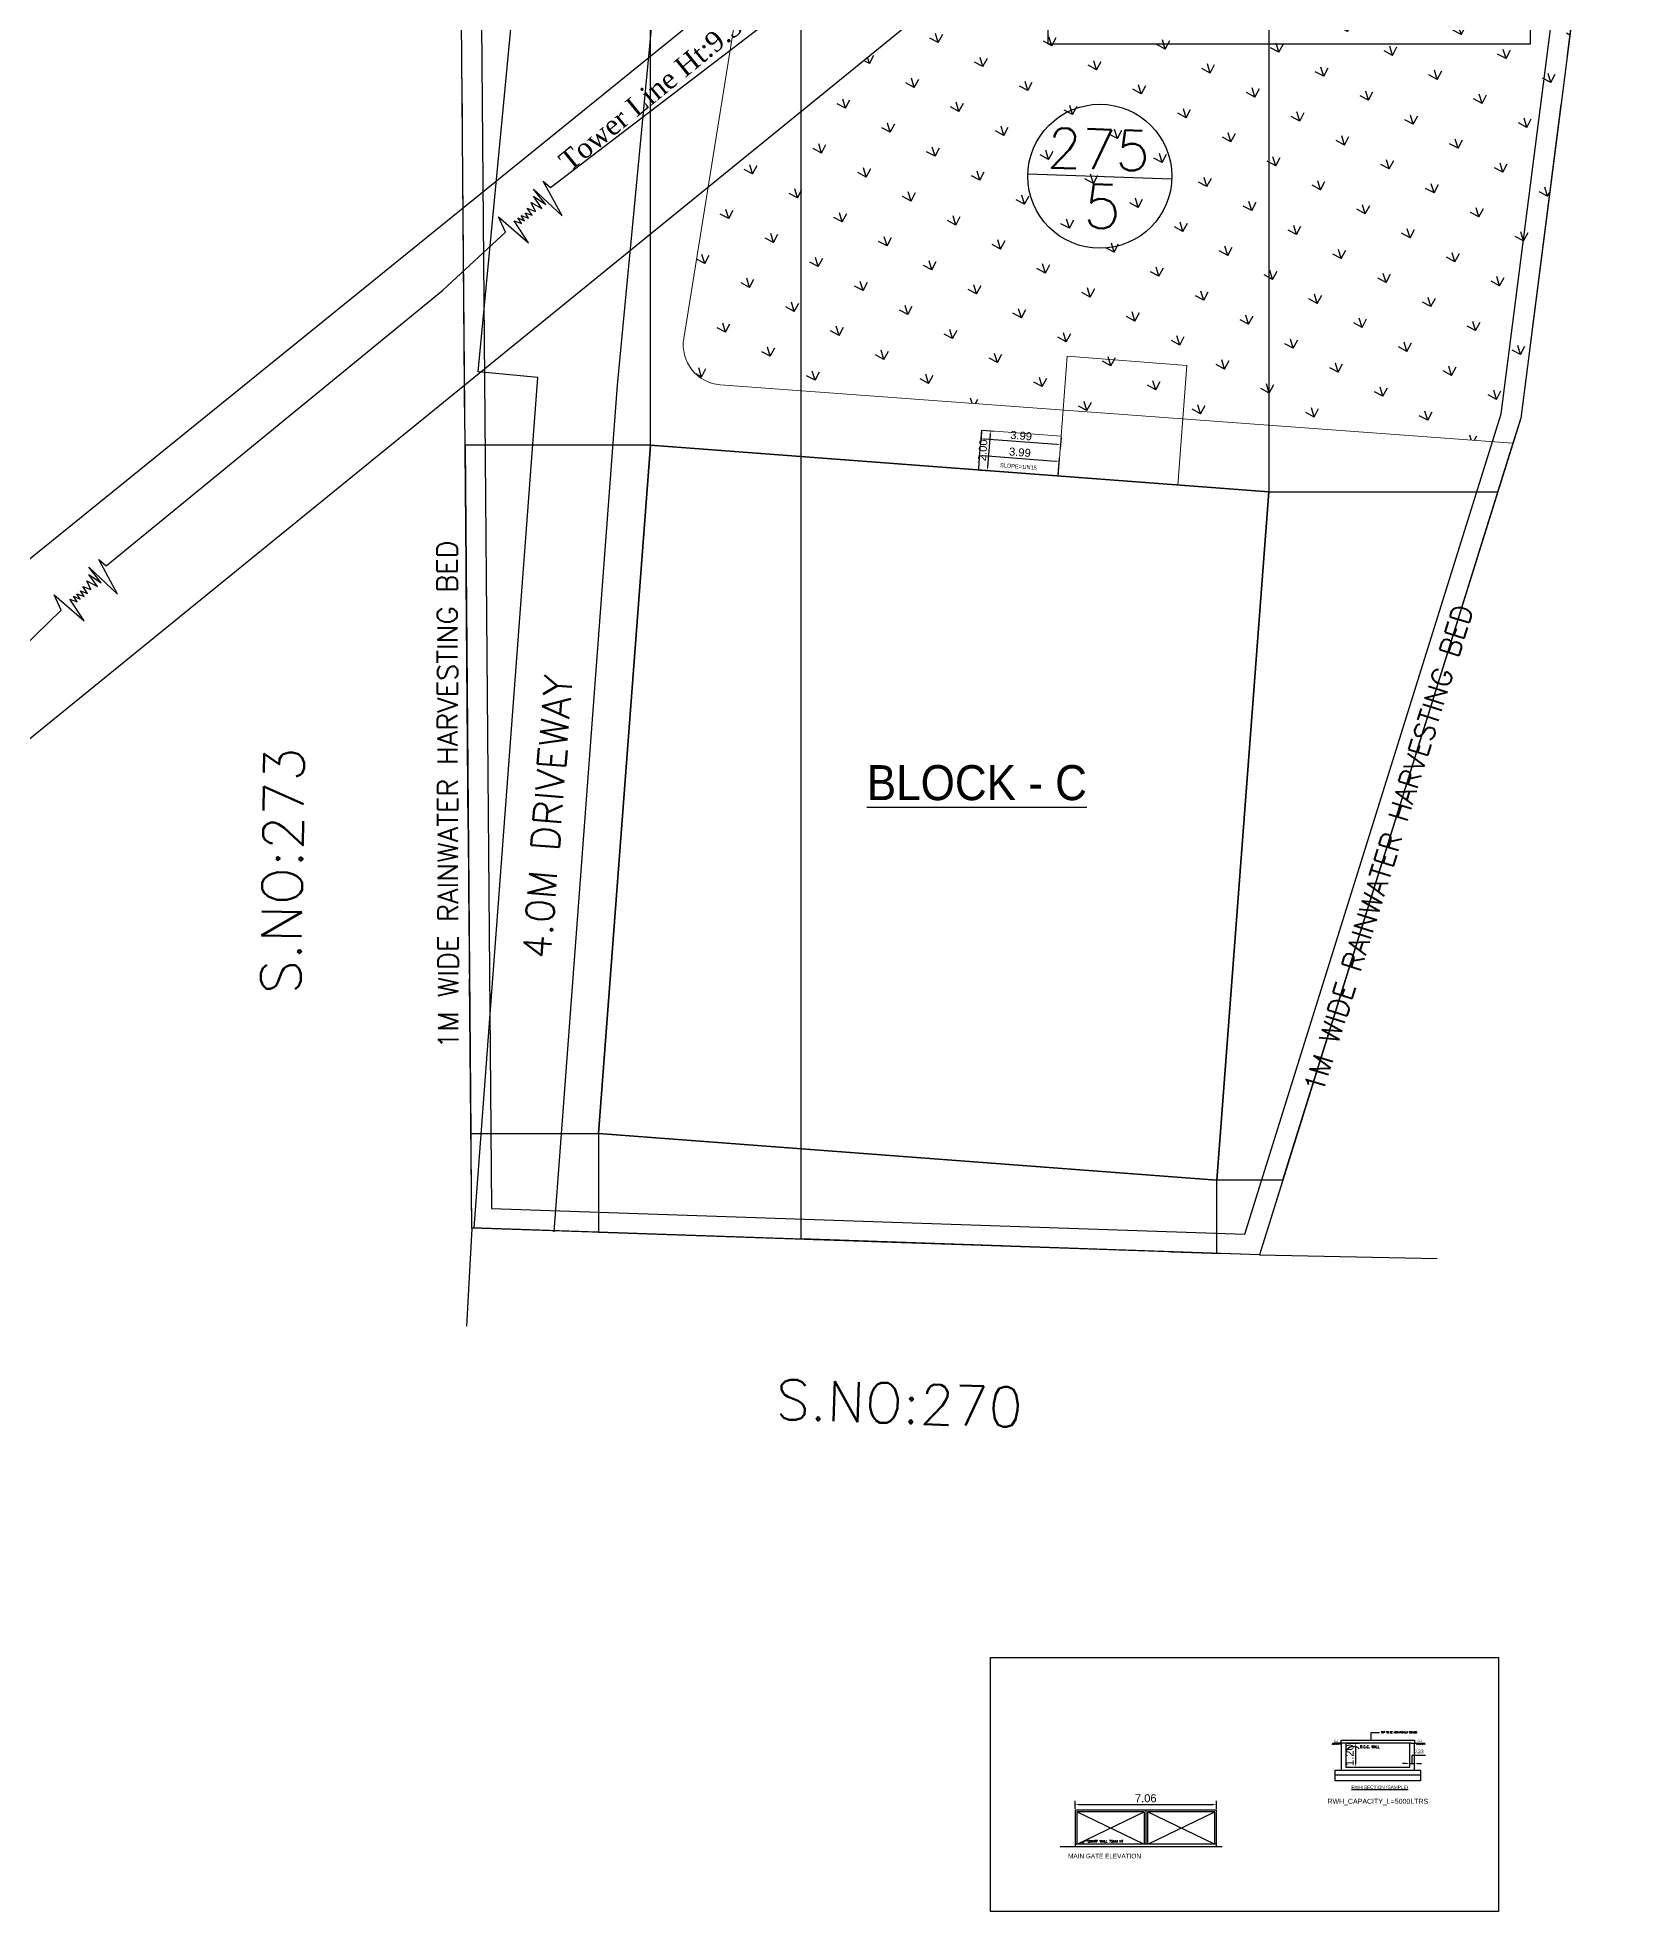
# Model space of a CAD drawing. Header units: metres. Extents: x 6804 to 7881, y 412 to 705.
# Drawn here: x 6942.7 to 7022.8, y 416.4 to 510.1 of the extents above; entities that cross this region are included whole.
import ezdxf

# ---------------------------------------------------------------- set-up
doc = ezdxf.new("R2010")
doc.units = ezdxf.units.M
doc.header["$LTSCALE"] = 5
doc.header["$PDSIZE"] = -1
for name, pattern in [('CENTER', [2, 1.25, -0.25, 0.25, -0.25]), ('CONTINOUS', [0]), ('HIDDEN', [0.375, 0.25, -0.125]), ('PHANTOM2', [1.25, 0.625, -0.125, 0.125, -0.125, 0.125, -0.125])]:
    doc.linetypes.add(name, pattern=pattern)
doc.layers.get('0').update_dxf_attribs({"color": 8, "linetype": 'CONTINUOUS'})
doc.layers.get('DEFPOINTS').update_dxf_attribs({"color": 8, "linetype": 'CONTINUOUS'})
for name, color, linetype in [('BLK_1_LVL_0_SIDE_SETBACK2', 102, 'CONTINUOUS'), ('BLK_2_LVL_0_SIDE_SETBACK2', 102, 'CONTINUOUS'), ('BLK_3_FLR_0_EXIT_WIDTH_DOOR', 2, 'CONTINUOUS'), ('BLK_3_LVL_0_BLDG_FOOT_PRINT', 1, 'CONTINUOUS'), ('BLK_3_LVL_0_FRONT_SETBACK', 2, 'CONTINUOUS'), ('BLK_3_LVL_0_REAR_SETBACK', 11, 'CONTINUOUS'), ('BLK_3_LVL_0_SIDE_SETBACK1', 171, 'CONTINUOUS'), ('BLK_3_LVL_0_SIDE_SETBACK2', 102, 'CONTINUOUS'), ('DIM', 8, 'CONTINUOUS'), ('DISTANCE_BLK', 238, 'CONTINUOUS'), ('FMB', 8, 'CONTINUOUS'), ('FURN', 8, 'CONTINUOUS'), ('G Line', 8, 'CONTINUOUS'), ('HATCH', 8, 'CONTINUOUS'), ('MAIN_GATE', 57, 'CONTINUOUS'), ('PLOT_BOUNDARY', 70, 'CONTINUOUS'), ('RWH', 130, 'CONTINUOUS'), ('S.NO', 6, 'CONTINUOUS'), ('TE', 7, 'CONTINUOUS'), ('TEXT', 7, 'CONTINUOUS'), ('TOWER LINE', 170, 'CONTINUOUS'), ('WAL', 1, 'CONTINUOUS'), ('WALL', 3, 'CONTINUOUS')]:
    doc.layers.add(name, color=color, linetype=linetype)
for name, color, linetype, lineweight in [('BLK_3_DA_RAMP_1', 1, 'CONTINUOUS', 0), ('BLK_3_INTERNAL_VEHICULAR_ACCESS', 161, 'CONTINUOUS', 0), ('Boundry mesurement', 8, 'CONTINUOUS', 15), ('Dimension', 8, 'CONTINUOUS', 9), ('OSR_PLAN', 7, 'CONTINUOUS', 0)]:
    doc.layers.add(name, color=color, linetype=linetype, lineweight=lineweight)
doc.styles.add('1', font='arial.ttf')
doc.styles.add('na1', font='arial.ttf', dxfattribs={"width": 0.9})
doc.styles.add('ROMANTICITALIC', font='romantic.ttf')
doc.styles.add('RS', font='romans.shx')
doc.styles.get("Standard").update_dxf_attribs({"font": 'arial.ttf'})
doc.styles.add('T', font='ROMI____.pfb', dxfattribs={"width": 1.2, "height": 24})
doc.styles.add('T1', font='ROMANS.shx', dxfattribs={"width": 0.96, "height": 4})
doc.styles.add('UATEXT', font='GOTHIC.TTF')
doc.dimstyles.get("Standard").update_dxf_attribs({"dimtxt": 0.4, "dimasz": 0.18, "dimexe": 0.18, "dimexo": 0.0625, "dimgap": 0.1, "dimtad": 1, "dimtoh": 1, "dimzin": 0, "dimdsep": 46, "dimtxsty": '1', "dimcen": 0.09, "dimadec": 0, "dimazin": 0, "dimtfac": 1, "dimtofl": 0, "dimtmove": 2, "dimatfit": 3, "dimfxl": 0, "dimtolj": 1, "dimtzin": 0, "dimarcsym": 0})

# ---------------------------------------------------------------- blocks, each defined once
blk = doc.blocks.new('ARROW2')
at = {"layer": 'FURN'}
for points in [[(0, 0, 0, 1.41, 0), (-4, 4, 1.41, 1.41, 0)], [(0, 0, 0, 1.41, 0), (4, 4, 1.41, 1.41, 0)]]:
    blk.add_lwpolyline(points, format="xyseb", dxfattribs=at)
blk = doc.blocks.new('*D56')
at = {"layer": 'DEFPOINTS', "color": 0}
for p in [(7011.274, 423.625), (7011.502, 423.806), (7011.502, 423.625)]:
    blk.add_point(p, dxfattribs=at)
at = {"layer": 'Dimension', "color": 0, "lineweight": -2}
for p, q in [((7011.094, 423.806), (7010.914, 423.806)), ((7011.274, 423.688), (7011.274, 423.986)), ((7011.274, 423.806), (7011.502, 423.806)), ((7011.388, 423.806), (7011.388, 424.22)), ((7011.388, 424.22), (7012.056, 424.22)), ((7011.502, 423.688), (7011.502, 423.986)), ((7011.682, 423.806), (7011.862, 423.806))]:
    blk.add_line(p, q, dxfattribs=at)
at = {"layer": 'Dimension', "color": 0}
for points in [[(7011.094, 423.836), (7011.094, 423.776), (7011.274, 423.806)], [(7011.682, 423.836), (7011.682, 423.776), (7011.502, 423.806)]]:
    blk.add_solid(points, dxfattribs=at)
at = {"layer": 'Dimension', "color": 0, "insert": (7011.722, 424.412), "char_height": 0.18, "attachment_point": 5, "style": '1'}
blk.add_mtext('\\A1;0.23', dxfattribs=at)
blk = doc.blocks.new('*D57')
at = {"layer": 'DEFPOINTS', "color": 0}
for p in [(7008.078, 424.825), (7008.57, 424.825), (7008.078, 423.625)]:
    blk.add_point(p, dxfattribs=at)
at = {"layer": 'Dimension', "color": 0, "lineweight": -2}
for p, q in [((7008.14, 424.825), (7008.75, 424.825)), ((7008.57, 423.805), (7008.57, 424.645)), ((7008.14, 423.625), (7008.75, 423.625))]:
    blk.add_line(p, q, dxfattribs=at)
at = {"layer": 'Dimension', "color": 0}
for points in [[(7008.54, 424.645), (7008.6, 424.645), (7008.57, 424.825)], [(7008.54, 423.805), (7008.6, 423.805), (7008.57, 423.625)]]:
    blk.add_solid(points, dxfattribs=at)
at = {"layer": 'Dimension', "color": 0, "insert": (7008.266, 424.225), "char_height": 0.4, "attachment_point": 5, "rotation": 90, "style": '1'}
blk.add_mtext('\\A1;1.20', dxfattribs=at)
blk = doc.blocks.new('*D58')
at = {"layer": 'DEFPOINTS', "color": 0}
for p in [(6994.545, 421.474), (7001.605, 421.763), (7001.605, 421.474)]:
    blk.add_point(p, dxfattribs=at)
at = {"layer": 'Dimension', "color": 0, "lineweight": -2}
for p, q in [((6994.545, 421.536), (6994.545, 421.943)), ((6994.725, 421.763), (7001.425, 421.763)), ((7001.605, 421.536), (7001.605, 421.943))]:
    blk.add_line(p, q, dxfattribs=at)
at = {"layer": 'Dimension', "color": 0}
for points in [[(6994.725, 421.793), (6994.725, 421.733), (6994.545, 421.763)], [(7001.425, 421.793), (7001.425, 421.733), (7001.605, 421.763)]]:
    blk.add_solid(points, dxfattribs=at)
at = {"layer": 'Dimension', "color": 0, "insert": (6998.075, 422.068), "char_height": 0.4, "attachment_point": 5, "style": '1'}
blk.add_mtext('\\A1;7.06', dxfattribs=at)
blk = doc.blocks.new('*D179')
at = {"layer": 'BLK_3_DA_RAMP_1', "color": 0, "lineweight": -2}
for p, q in [((6989.931, 490.443), (6990.486, 490.402)), ((6990.293, 490.236), (6990.169, 488.6)), ((6989.78, 488.449), (6990.335, 488.407))]:
    blk.add_line(p, q, dxfattribs=at)
at = {"layer": 'BLK_3_DA_RAMP_1', "color": 0}
for points in [[(6990.263, 490.238), (6990.322, 490.233), (6990.306, 490.415)], [(6990.139, 488.603), (6990.199, 488.598), (6990.155, 488.421)]]:
    blk.add_solid(points, dxfattribs=at)
at = {"layer": 'DEFPOINTS', "color": 0}
for p in [(6989.869, 490.448), (6989.718, 488.454), (6990.155, 488.421)]:
    blk.add_point(p, dxfattribs=at)
at = {"layer": 'BLK_3_DA_RAMP_1', "color": 0, "insert": (6989.927, 489.441), "char_height": 0.4, "attachment_point": 5, "rotation": 85.67895, "style": '1'}
blk.add_mtext('\\A1;2.00', dxfattribs=at)
blk = doc.blocks.new('*D180')
at = {"layer": 'BLK_3_DA_RAMP_1', "color": 0, "lineweight": -2}
for p, q in [((6989.864, 490.386), (6989.822, 489.835)), ((6993.632, 489.728), (6990.015, 490.001)), ((6993.839, 490.085), (6993.798, 489.535))]:
    blk.add_line(p, q, dxfattribs=at)
at = {"layer": 'BLK_3_DA_RAMP_1', "color": 0}
for points in [[(6990.018, 490.031), (6990.013, 489.971), (6989.836, 490.015)], [(6993.634, 489.758), (6993.629, 489.698), (6993.811, 489.714)]]:
    blk.add_solid(points, dxfattribs=at)
at = {"layer": 'DEFPOINTS', "color": 0}
for p in [(6989.836, 490.015), (6989.869, 490.448), (6993.844, 490.148)]:
    blk.add_point(p, dxfattribs=at)
at = {"layer": 'BLK_3_DA_RAMP_1', "color": 0, "insert": (6991.846, 490.168), "char_height": 0.4, "attachment_point": 5, "rotation": 355.67895, "style": '1'}
blk.add_mtext('\\A1;3.99', dxfattribs=at)
blk = doc.blocks.new('*D181')
at = {"layer": 'BLK_3_FLR_0_EXIT_WIDTH_DOOR', "color": 0, "linetype": 'HIDDEN', "lineweight": -2, "ltscale": 400}
for p, q in [((6989.723, 488.516), (6989.787, 489.365)), ((6993.698, 488.216), (6993.762, 489.065))]:
    blk.add_line(p, q, dxfattribs=at)
at = {"layer": 'BLK_3_FLR_0_EXIT_WIDTH_DOOR', "color": 0, "linetype": 'PHANTOM2', "lineweight": -2, "ltscale": 400}
blk.add_line((6989.953, 489.172), (6993.569, 488.899), dxfattribs=at)
at = {"layer": 'BLK_3_FLR_0_EXIT_WIDTH_DOOR', "color": 0, "ltscale": 400}
for points in [[(6989.955, 489.202), (6989.95, 489.143), (6989.773, 489.186)], [(6993.571, 488.929), (6993.567, 488.869), (6993.748, 488.886)]]:
    blk.add_solid(points, dxfattribs=at)
at = {"layer": 'DEFPOINTS', "color": 0, "ltscale": 400}
for p in [(6989.718, 488.454), (6993.693, 488.153), (6993.748, 488.886)]:
    blk.add_point(p, dxfattribs=at)
at = {"layer": 'BLK_3_FLR_0_EXIT_WIDTH_DOOR', "color": 0, "ltscale": 400, "insert": (6991.784, 489.339), "char_height": 0.4, "attachment_point": 5, "rotation": 355.67895, "style": '1'}
blk.add_mtext('\\A1;3.99', dxfattribs=at)

msp = doc.modelspace()

# ---------------------------------------------------------------- hatches: boundary and pattern name
at = {"layer": 'HATCH'}
h = msp.add_hatch(dxfattribs=at)
h.set_pattern_fill('GRASS', color=256, scale=0.1, angle=16.82659)
h.set_pattern_definition([(106.826592, (435.4425, -1916.455), (-2.2390676, 1.1992399), [0.47625, -3.11585245]), (61.82659, (435.4425, -1916.455), (-2.2390676, 1.1992399), [0.47625, -2.06375]), (151.82659, (435.4425, -1916.455), (-1.1992399, -2.2390676), [0.47625, -2.06375])])
edge = h.paths.add_edge_path()
edge.add_line((7051.717, 564.002), (6976.196, 502.605))
edge.add_line((6976.196, 502.605), (6974.977, 495.022))
edge.add_arc((6976.952, 494.704), 2, 170.87391, 265.68527)
edge.add_line((6976.802, 492.71), (7016.431, 489.8))
edge.add_line((7016.431, 489.8), (7016.819, 491.042))
edge.add_line((7016.819, 491.042), (7021.37, 526.551))
edge.add_line((7021.37, 526.551), (7034.56, 527.062))
edge.add_line((7034.56, 527.062), (7051.717, 564.002))
edge = h.paths.add_edge_path()
edge.add_line((6977.836, 512.814), (7038.973, 562.302))
edge.add_line((7038.973, 562.302), (7035.163, 561.794))
edge.add_line((7035.163, 561.794), (6984.773, 548.909))
edge.add_arc((6985.237, 547.095), 1.872, 104.34337, 173.35713)
edge.add_line((6983.377, 547.312), (6977.836, 512.814))

# ---------------------------------------------------------------- linework, layer by layer
msp.add_lwpolyline([(6993.19, 514.563), (7017.294, 514.563), (7017.294, 509.736), (6993.19, 509.736)], close=True)
at = {"layer": 'BLK_1_LVL_0_SIDE_SETBACK2', "color": 102}
msp.add_lwpolyline([(7048.875, 624.686), (7048.875, 618.957), (7048.875, 591.094), (7048.875, 557.883), (7034.56, 527.062), (7021.37, 526.551), (7016.819, 491.042), (7016.431, 489.8), (7003.754, 449.236), (6964.377, 450.585), (6963.82, 516.783), (6966.695, 534.11), (6968.354, 544.094), (6970.666, 558.015), (6957.05, 578.263), (6948.299, 599.317), (6909.399, 584.024), (6889.294, 585.983), (6864.948, 596.7), (6845.749, 603.168), (6845.749, 616.273)], close=True, dxfattribs=at)
at = {"layer": 'BLK_2_LVL_0_SIDE_SETBACK2', "color": 102, "ltscale": 400}
msp.add_lwpolyline([(7051.045, 580.832), (7051.045, 562.555), (7034.56, 527.062), (7021.37, 526.551), (7016.819, 491.042), (7016.431, 489.8), (7003.754, 449.236), (6980.843, 450.021), (6980.843, 552.05), (7032.183, 565.209), (7029.589, 575.332)], close=True, dxfattribs=at)
at = {"layer": 'BLK_3_DA_RAMP_1'}
msp.add_lwpolyline([(6989.718, 488.454), (6989.869, 490.448), (6993.844, 490.148), (6993.693, 488.153)], close=True, dxfattribs=at)
at = {"layer": 'BLK_3_INTERNAL_VEHICULAR_ACCESS'}
msp.add_lwpolyline([(6994.145, 494.136), (7000.128, 493.684), (6999.676, 487.701), (6993.693, 488.153)], close=True, dxfattribs=at)
at = {"layer": 'BLK_3_LVL_0_BLDG_FOOT_PRINT', "color": 1, "linetype": 'ByBlock'}
msp.add_lwpolyline([(7004.23, 487.357), (6973.318, 489.693), (6970.719, 455.291), (7001.631, 452.955)], close=True, dxfattribs=at)
at = {"layer": 'BLK_3_LVL_0_FRONT_SETBACK', "ltscale": 400}
msp.add_lwpolyline([(6973.318, 489.693), (6964.048, 489.693), (6964.337, 455.291), (6970.719, 455.291)], close=True, dxfattribs=at)
at = {"layer": 'BLK_3_LVL_0_REAR_SETBACK', "ltscale": 400}
msp.add_lwpolyline([(7004.23, 487.357), (7015.668, 487.357), (7004.916, 452.955), (7001.631, 452.955)], close=True, dxfattribs=at)
at = {"layer": 'BLK_3_LVL_0_SIDE_SETBACK1', "ltscale": 400}
msp.add_lwpolyline([(6973.318, 489.693), (6973.318, 676.274), (6993.837, 681.35), (7004.23, 680.901), (7004.23, 487.357)], close=True, dxfattribs=at)
at = {"layer": 'BLK_3_LVL_0_SIDE_SETBACK2', "ltscale": 400}
msp.add_lwpolyline([(6970.719, 455.291), (6970.719, 450.368), (7001.631, 449.309), (7001.631, 452.955)], close=True, dxfattribs=at)
at = {"layer": 'DEFPOINTS', "color": 0, "linetype": 'ByBlock'}
for p in [(7008.439, 424.825), (7008.439, 423.625)]:
    msp.add_point(p, dxfattribs=at)
at = {"layer": 'DIM'}
for q in [(6994.907, 419.852), (6994.962, 419.801)]:
    msp.add_line((6994.895, 419.784), q, dxfattribs=at)
msp.add_arc((6995.133, 419.693), 0.254, 83.35485, 159.01193, dxfattribs=at)
at = {"layer": 'DISTANCE_BLK', "linetype": 'ByBlock', "lineweight": -2}
msp.add_lwpolyline([(6973.318, 489.693), (7004.23, 487.357), (7001.631, 452.955), (6970.719, 455.291)], close=True, dxfattribs=at)
at = {"layer": 'FMB', "linetype": 'CENTER', "ltscale": 2}
for p, q in [((7021.37, 526.551), (7016.819, 491.042)), ((6964.377, 450.539), (6963.82, 516.783)), ((7016.819, 491.042), (7003.754, 449.236)), ((6964.377, 450.585), (7003.754, 449.236))]:
    msp.add_line(p, q, dxfattribs=at)
at = {"layer": 'FURN'}
for p, q in [((7009.35, 425.354), (7009.753, 425.354)), ((7009.35, 424.975), (7009.35, 425.354))]:
    msp.add_line(p, q, dxfattribs=at)
msp.add_arc((7008.454, 424.242), 0.42, 44.83645, 153.69582, dxfattribs=at)
at = {"layer": 'G Line', "linetype": 'ByBlock', "lineweight": -2}
msp.add_lwpolyline([(6990.306, 429.097), (7015.715, 429.097), (7015.715, 416.409), (6990.306, 416.409)], close=True, dxfattribs=at)
at = {"layer": 'HATCH', "linetype": 'Continuous'}
for p, q in [((6968.322, 502.569), (6989.433, 518.717)), ((6967.89, 501.53), (6967.459, 502.134)), ((6967.459, 502.134), (6968.076, 501.719)), ((6968.076, 501.719), (6967.46, 502.494)), ((6967.46, 502.494), (6968.892, 501.153)), ((6968.892, 501.153), (6967.947, 502.882)), ((6967.947, 502.882), (6968.322, 502.569)), ((6966.071, 500.344), (6965.718, 501.11)), ((6965.718, 501.11), (6967.215, 499.812)), ((6967.02, 500.901), (6966.848, 501.176)), ((6966.848, 501.176), (6967.217, 501.038)), ((6967.217, 501.038), (6967.046, 501.313)), ((6967.046, 501.313), (6967.393, 501.192)), ((6967.393, 501.192), (6967.149, 501.536)), ((6967.149, 501.536), (6967.562, 501.379)), ((6967.562, 501.379), (6967.349, 501.817)), ((6967.349, 501.817), (6967.89, 501.53)), ((6962.937, 497.444), (6966.071, 500.344)), ((6967.215, 499.812), (6966.499, 500.907)), ((6966.499, 500.907), (6966.866, 500.775)), ((6966.866, 500.775), (6966.681, 501.058)), ((6966.681, 501.058), (6967.02, 500.901)), ((6946.104, 483.665), (6962.937, 497.444)), ((6945.857, 482.814), (6945.241, 483.59)), ((6945.241, 483.59), (6946.673, 482.248)), ((6946.673, 482.248), (6945.729, 483.977)), ((6945.729, 483.977), (6946.104, 483.665)), ((6944.999, 482.133), (6944.827, 482.408)), ((6944.827, 482.408), (6945.175, 482.288)), ((6945.175, 482.288), (6944.93, 482.631)), ((6944.93, 482.631), (6945.343, 482.475)), ((6945.343, 482.475), (6945.131, 482.912)), ((6945.131, 482.912), (6945.672, 482.626)), ((6945.672, 482.626), (6945.241, 483.23)), ((6945.241, 483.23), (6945.857, 482.814)), ((6936.376, 474.181), (6943.852, 481.44)), ((6943.852, 481.44), (6943.499, 482.206)), ((6943.499, 482.206), (6944.996, 480.907)), ((6944.996, 480.907), (6944.28, 482.003)), ((6944.28, 482.003), (6944.648, 481.87)), ((6944.648, 481.87), (6944.463, 482.153)), ((6944.463, 482.153), (6944.801, 481.997)), ((6944.801, 481.997), (6944.63, 482.271)), ((6944.63, 482.271), (6944.999, 482.133))]:
    msp.add_line(p, q, dxfattribs=at)
at = {"layer": 'MAIN_GATE'}
msp.add_lwpolyline([(6994.545, 419.659), (7001.605, 419.659), (7001.605, 421.474), (6994.545, 421.474)], close=True, dxfattribs=at)
at = {"layer": 'OSR_PLAN', "linetype": 'Continuous'}
msp.add_lwpolyline([(6976.802, 492.71), (7016.431, 489.8), (7016.819, 491.042), (7021.37, 526.551), (7034.56, 527.062), (7051.717, 564.002), (7035.163, 561.794), (6984.773, 548.909, 0.310574), (6983.377, 547.312), (6974.977, 495.022, 0.439028), (6976.802, 492.71, 0.303836)], format="xyb", dxfattribs=at)
at = {"layer": 'PLOT_BOUNDARY', "linetype": 'ByBlock'}
msp.add_lwpolyline([(7021.37, 526.551), (7016.819, 491.042), (7003.754, 449.236), (6964.377, 450.585), (6963.82, 516.783)], dxfattribs=at)
at = {"layer": 'RWH', "ltscale": 400}
for points in [[(6964.82, 516.705), (6965.369, 451.552), (7003.027, 450.261), (7015.839, 491.256), (7020.486, 527.518)], [(7021.37, 526.551), (7016.819, 491.042), (7003.754, 449.236), (6964.377, 450.585), (6963.82, 516.783)]]:
    msp.add_lwpolyline(points, dxfattribs=at)
at = {"layer": 'S.NO', "linetype": 'CONTINOUS', "ltscale": 2}
msp.add_line((6992.183, 503.251), (6999.379, 503.013), dxfattribs=at)
at = {"layer": 'S.NO', "linetype": 'CENTER', "ltscale": 2}
for p, q in [((6964.377, 450.539), (6964.113, 445.667)), ((7003.754, 449.236), (7012.646, 449.044))]:
    msp.add_line(p, q, dxfattribs=at)
at = {"layer": 'S.NO', "linetype": 'CONTINOUS', "ltscale": 2}
msp.add_circle((6995.781, 503.132), 3.6, dxfattribs=at)
at = {"layer": 'TOWER LINE', "linetype": 'Continuous'}
msp.add_line((6938.658, 472.088), (7077.739, 585.157), dxfattribs=at)
msp.add_lwpolyline([(6934.149, 477.452), (7073.475, 590.23)], dxfattribs=at)
at = {"layer": 'WAL', "linetype": 'CONTINOUS', "ltscale": 2}
for p, q in [((6964.506, 450.581), (6967.68, 493.078)), ((6967.68, 493.078), (6964.694, 493.363)), ((6968.502, 450.381), (6971.663, 492.698))]:
    msp.add_line(p, q, dxfattribs=at)
at = {"layer": 'WAL', "color": 12}
for p, q in [((7007.375, 424.75), (7007.447, 424.827)), ((7007.432, 424.75), (7007.504, 424.827)), ((7007.519, 424.75), (7007.447, 424.827)), ((7007.489, 424.75), (7007.561, 424.827)), ((7007.577, 424.75), (7007.504, 424.827)), ((7007.546, 424.75), (7007.618, 424.827)), ((7007.634, 424.75), (7007.561, 424.827)), ((7007.603, 424.75), (7007.676, 424.827)), ((7007.66, 424.75), (7007.733, 424.827)), ((7007.748, 424.75), (7007.676, 424.827)), ((7011.615, 424.75), (7011.687, 424.827)), ((7011.672, 424.75), (7011.744, 424.827)), ((7011.76, 424.75), (7011.687, 424.827)), ((7011.729, 424.75), (7011.802, 424.827)), ((7011.817, 424.75), (7011.744, 424.827)), ((7011.786, 424.75), (7011.859, 424.827)), ((7011.874, 424.75), (7011.802, 424.827)), ((7011.843, 424.75), (7011.916, 424.827)), ((7011.931, 424.75), (7011.859, 424.827)), ((7011.901, 424.75), (7011.973, 424.827)), ((7011.988, 424.75), (7011.916, 424.827)), ((7012.045, 424.75), (7011.973, 424.827))]:
    msp.add_line(p, q, dxfattribs=at)
at = {"layer": 'WAL', "color": 7}
for p, q in [((7008.002, 424.825), (7007.464, 424.825)), ((7011.35, 424.825), (7012.043, 424.825))]:
    msp.add_line(p, q, dxfattribs=at)
at = {"layer": 'WAL', "color": 1}
for p, q in [((7007.691, 424.75), (7007.618, 424.827)), ((7007.805, 424.75), (7007.733, 424.827))]:
    msp.add_line(p, q, dxfattribs=at)
at = {"layer": 'WAL', "linetype": 'CONTINOUS', "ltscale": 2}
for points in [[(6971.663, 492.698), (6977.755, 556.511, 0.089946), (6977.41, 560.601), (6965.486, 604.776, -0.480911), (6969.645, 610.445), (6985.068, 611.084)], [(6964.694, 493.363), (6970.787, 557.177, 0.089946), (6970.652, 558.777), (6957.786, 606.443, 0.35052), (6953.255, 609.766), (6848.201, 605.415)]]:
    msp.add_lwpolyline(points, format="xyb", dxfattribs=at)
at = {"layer": 'WALL'}
for p, q in [((7007.849, 424.825), (7007.849, 424.977)), ((7007.849, 424.977), (7011.274, 424.977)), ((7007.849, 424.825), (7007.849, 423.625)), ((7011.35, 424.825), (7008.002, 424.825)), ((7008.078, 424.825), (7008.078, 423.625)), ((7011.274, 424.977), (7011.502, 424.977)), ((7011.274, 423.625), (7011.274, 424.825)), ((7011.502, 424.977), (7011.502, 424.825)), ((7011.502, 423.473), (7011.502, 424.825)), ((7007.545, 422.94), (7007.545, 423.473)), ((7007.545, 423.473), (7007.849, 423.473)), ((7007.849, 423.625), (7007.849, 423.473)), ((7007.849, 423.473), (7011.502, 423.473)), ((7008.078, 423.625), (7011.274, 423.625)), ((7011.502, 423.473), (7011.807, 423.473)), ((7011.807, 423.473), (7011.807, 422.94)), ((7007.545, 423.245), (7011.807, 423.245)), ((7011.807, 422.94), (7007.545, 422.94))]:
    msp.add_line(p, q, dxfattribs=at)
at = {"layer": 'WALL', "color": 1}
for p, q in [((7001.605, 421.474), (6994.545, 421.474)), ((6994.545, 421.474), (6994.545, 419.659)), ((6998.075, 421.474), (6998.075, 419.784)), ((7001.605, 419.659), (7001.605, 421.474)), ((6994.628, 421.391), (6994.628, 419.784)), ((6997.941, 419.784), (6994.628, 421.391)), ((6997.992, 421.391), (6994.628, 421.391)), ((6994.679, 419.784), (6997.992, 421.391)), ((6997.992, 421.391), (6997.992, 419.784)), ((7001.522, 421.391), (6998.158, 421.391)), ((7001.471, 419.784), (6998.158, 421.391)), ((6998.158, 421.391), (6998.158, 419.784)), ((6998.209, 419.784), (7001.522, 421.391)), ((7001.522, 419.784), (7001.522, 421.391)), ((6993.795, 419.659), (7001.9, 419.659)), ((6994.545, 419.784), (7001.605, 419.784))]:
    msp.add_line(p, q, dxfattribs=at)

# ---------------------------------------------------------------- block references
at = {"layer": 'DIM', "xscale": -0.0063446968084285, "yscale": 0.0063446969725192, "zscale": 0.0063446969696914, "rotation": 316.4060940322523}
msp.add_blockref('ARROW2', (7008.077, 424.428), dxfattribs=at)
at = {"layer": 'DIM', "xscale": -0.0063446969725192, "yscale": 0.0063446969725192, "zscale": 0.0063446969696914}
msp.add_blockref('ARROW2', (7009.35, 424.975), dxfattribs=at)

# ---------------------------------------------------------------- texts
at = {"layer": 'BLK_3_DA_RAMP_1', "insert": (6991.718, 488.73), "char_height": 0.2, "width": 2.4, "attachment_point": 2, "rotation": 355.67895}
msp.add_mtext('SLOPE=1IN15', dxfattribs=at)
at = {"layer": 'Boundry mesurement', "color": 6, "lineweight": 15, "style": 'RS'}
for s, height, rotation, p in [('1M WIDE RAINWATER HARVESTING BED', 1, 90.14047, (6963.711, 459.529)), ('1M WIDE RAINWATER HARVESTING BED', 1, 72.72616, (7006.912, 457.252)), ('4.0M DRIVEWAY', 1.4, 85.5495, (6968.314, 463.974))]:
    msp.add_text(s, height=height, rotation=rotation, dxfattribs=at).set_placement(p)
at = {"layer": 'DIM', "color": 3, "style": 'na1', "width": 0.9}
msp.add_text('%%UBLOCK - C', height=1.75, dxfattribs=at).set_placement((6984.131, 471.953, 4314675.778))
at = {"layer": 'DIM', "color": 2, "style": 'T1', "width": 0.96}
for s, height, p in [('TOP TO BE HERMITICALLY SEALED', 0.08327, (7009.839, 425.323)), ('R.C.C. WALL', 0.12689, (7008.793, 424.577))]:
    msp.add_text(s, height=height, dxfattribs=at).set_placement(p)
at = {"layer": 'DIM', "style": 'T1', "width": 0.96}
msp.add_text('DWARF WALL 75MM HT', height=0.12277, dxfattribs=at).set_placement((6995.176, 419.859))
at = {"layer": 'HATCH', "linetype": 'Continuous', "style": 'ROMANTICITALIC'}
msp.add_text('Tower Line Ht:9.39m', height=1, rotation=39.16639, dxfattribs=at).set_placement((6969.26, 503.323))
at = {"layer": 'RWH', "insert": (7009.676, 421.881), "char_height": 0.25, "attachment_point": 5}
msp.add_mtext_dynamic_manual_height_columns('RWH_CAPACITY_L=5000LTRS', width=9.36957, gutter_width=0.9, heights=[0], dxfattribs=at)
at = {"layer": 'S.NO', "linetype": 'CONTINOUS', "style": 'RS'}
for s, rotation, p in [('S.NO:273', 89.14663, (6955.827, 462.242)), ('S.NO:270', 358.10395, (6979.555, 441.009))]:
    msp.add_text(s, height=2, rotation=rotation, dxfattribs=at).set_placement(p)
at = {"layer": 'S.NO', "linetype": 'CENTER', "ltscale": 2, "attachment_point": 1, "rotation": 358.10395, "style": 'RS'}
for s, insert, char_height in [('275', (6993.186, 505.562), 2), ('5', (6995.007, 502.76), 2.2)]:
    msp.add_mtext_dynamic_manual_height_columns(s, width=16.62136, gutter_width=1, heights=[0], dxfattribs=dict(at, insert=insert, char_height=char_height))
at = {"layer": 'TE', "color": 1, "style": 'T', "width": 0.96}
for p in [(7007.488, 424.877), (7011.659, 424.877)]:
    msp.add_text('G.L', height=0.1142, dxfattribs=at).set_placement(p)
at = {"layer": 'TEXT', "style": 'UATEXT'}
msp.add_text('%%URWH SECTION (SAMPLE)', height=0.1696, dxfattribs=at).set_placement((7008.357, 422.536))
at = {"layer": 'TEXT', "color": 5, "style": 'T', "width": 0.96}
msp.add_text('MAIN GATE ELEVATION', height=0.22957, dxfattribs=at).set_placement((6994.191, 419.065))

# ---------------------------------------------------------------- dimensions: what is measured, and where the dimension line sits
at = {"layer": 'BLK_3_DA_RAMP_1', "color": 1}
dim = msp.add_linear_dim(base=(6990.155, 488.421), p1=(6989.869, 490.448), p2=(6989.718, 488.454), angle=265.67895, dimstyle='Standard', override={"dimscale": 1}, dxfattribs=at)
dim.commit()
dim.dimension.update_dxf_attribs({"geometry": '*D179', "text_midpoint": (6989.927, 489.441)})
at = {"layer": 'BLK_3_DA_RAMP_1', "color": 2}
dim = msp.add_linear_dim(base=(6989.836, 490.015), p1=(6993.844, 490.148), p2=(6989.869, 490.448), angle=355.67895, dimstyle='Standard', override={"dimscale": 1}, dxfattribs=at)
dim.commit()
dim.dimension.update_dxf_attribs({"geometry": '*D180', "text_midpoint": (6991.846, 490.168)})
at = {"layer": 'BLK_3_FLR_0_EXIT_WIDTH_DOOR', "ltscale": 400}
dim = msp.add_linear_dim(base=(6993.748, 488.886), p1=(6989.718, 488.454), p2=(6993.693, 488.153), angle=355.67895, dimstyle='Standard', override={"dimfxl": 75, "dimarcsym": 2}, dxfattribs=at)
dim.commit()
dim.dimension.update_dxf_attribs({"geometry": '*D181', "text_midpoint": (6991.784, 489.339)})
at = {"layer": 'Dimension'}
dim = msp.add_linear_dim(base=(7008.57, 424.825), p1=(7008.078, 423.625), p2=(7008.078, 424.825), angle=90, dimstyle='Standard', override={"dimscale": 1}, dxfattribs=at)
dim.commit()
dim.dimension.update_dxf_attribs({"geometry": '*D57', "text_midpoint": (7008.266, 424.225)})
dim = msp.add_linear_dim(base=(7011.502, 423.806), p1=(7011.274, 423.625), p2=(7011.502, 423.625), dimstyle='Standard', override={"dimscale": 1, "dimtxt": 0.18, "dimtmove": 1, "dimfxl": 5}, dxfattribs=at)
dim.commit()
dim.dimension.update_dxf_attribs({"geometry": '*D56', "text_midpoint": (7011.488, 424.412)})
at = {"layer": 'Dimension', "color": 2}
dim = msp.add_linear_dim(base=(7001.605, 421.763), p1=(6994.545, 421.474), p2=(7001.605, 421.474), dimstyle='Standard', override={"dimscale": 1}, dxfattribs=at)
dim.commit()
dim.dimension.update_dxf_attribs({"geometry": '*D58', "text_midpoint": (6998.075, 422.068)})

doc.saveas('drawing.dxf')
